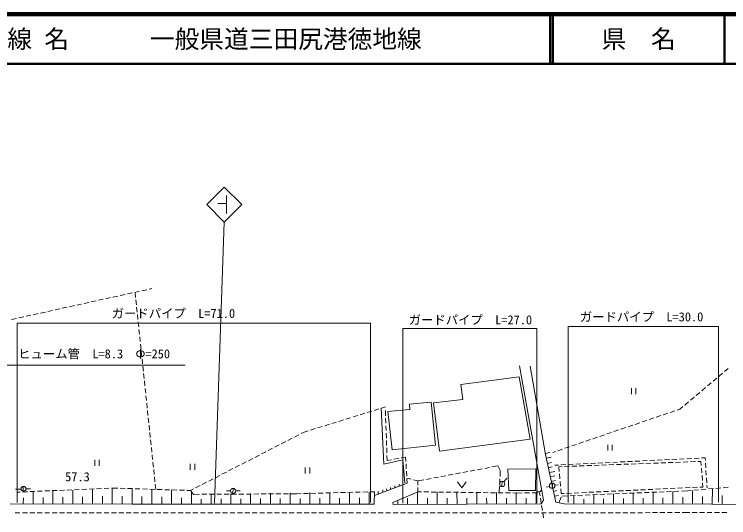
# Model space of a CAD drawing. Units: millimetres, scale not verified. Extents: x 40000 to 680000, y 20000 to 380000.
# Drawn here: x 189286 to 333853, y 278178 to 380000 of the extents above; entities that cross this region are included whole.
import ezdxf
from ezdxf.enums import TextEntityAlignment as Align

# ---------------------------------------------------------------- set-up
doc = ezdxf.new("R2010")
doc.units = ezdxf.units.MM
doc.header["$LTSCALE"] = 1000
for name, color, linetype, lineweight in [('M-BGD', 7, 'Continuous', 13), ('M-STR-HTXT', 7, 'Continuous', 13), ('M-STR-STRC', 7, 'Continuous', 13), ('M-TTL', 2, 'Continuous', 140), ('M-TTL-LINE', 7, 'Continuous', 50)]:
    doc.layers.add(name, color=color, linetype=linetype, lineweight=lineweight)
doc.layers.add('M-TTL-TXT', color=7, linetype='Continuous')
doc.styles.add('ＭＳ ゴシック', font='')
doc.styles.get('ＭＳ ゴシック').set_extended_font_data('MS Gothic')

msp = doc.modelspace()

# ---------------------------------------------------------------- linework, layer by layer
at = {"layer": 'M-BGD'}
for p, q in [((213648, 323760), (214625, 323975)), ((215113, 324083), (216090, 324298)), ((216578, 324405), (217132, 324528)), ((207788, 322470), (208765, 322685)), ((209253, 322793), (210230, 323008)), ((210718, 323115), (211695, 323330)), ((212183, 323438), (213160, 323653)), ((213834, 322737), (213724, 323777)), ((200464, 320858), (201440, 321073)), ((201929, 321180), (202905, 321395)), ((203394, 321503), (204370, 321718)), ((204859, 321825), (205835, 322040)), ((206324, 322148), (207300, 322363)), ((213990, 321245), (213886, 322240)), ((194604, 319568), (195581, 319783)), ((196069, 319890), (197046, 320105)), ((197534, 320213), (198511, 320428)), ((198999, 320535), (199976, 320750)), ((214147, 319753), (214043, 320748)), ((188745, 318278), (189721, 318493)), ((190209, 318600), (191186, 318815)), ((191674, 318923), (192651, 319138)), ((193139, 319245), (194116, 319460)), ((214304, 318262), (214199, 319256)), ((214461, 316770), (214356, 317764)), ((214618, 315278), (214513, 316272)), ((214774, 313786), (214670, 314781)), ((214931, 312294), (214827, 313289)), ((215088, 310803), (214983, 311797)), ((215245, 309311), (215140, 310305)), ((215402, 307819), (215297, 308814)), ((332980, 307717), (333746, 308360)), ((215558, 306327), (215454, 307322)), ((331832, 306752), (332598, 307395)), ((215715, 304835), (215611, 305830)), ((329536, 304821), (330301, 305465)), ((330684, 305786), (331449, 306430)), ((215872, 303344), (215768, 304338)), ((314189, 304364), (314189, 303164)), ((315089, 303164), (315089, 304364)), ((328387, 303856), (329153, 304500)), ((216029, 301852), (215924, 302846)), ((326091, 301926), (326856, 302569)), ((327239, 302891), (328005, 303534)), ((216186, 300360), (216081, 301355)), ((324942, 300961), (325708, 301604)), ((216343, 298868), (216238, 299863)), ((259263, 298994), (260219, 299289)), ((260697, 299437), (261652, 299731)), ((262130, 299879), (263085, 300174)), ((263563, 300321), (264385, 300575)), ((264378, 299834), (264415, 298783)), ((320574, 298992), (321520, 299315)), ((321993, 299476), (322940, 299799)), ((323413, 299961), (323985, 300156)), ((323985, 300156), (324560, 300639)), ((216499, 297377), (216395, 298371)), ((254964, 297667), (255919, 297962)), ((256397, 298109), (257352, 298404)), ((257830, 298552), (258786, 298847)), ((264433, 298283), (264468, 297284)), ((316315, 297539), (317261, 297862)), ((317734, 298023), (318681, 298346)), ((319154, 298508), (320100, 298831)), ((216656, 295885), (216552, 296879)), ((250664, 296340), (251619, 296635)), ((252097, 296782), (253052, 297077)), ((253530, 297224), (254486, 297519)), ((264486, 296784), (264521, 295785)), ((312056, 296086), (313002, 296409)), ((313475, 296570), (314422, 296893)), ((314895, 297055), (315842, 297378)), ((216813, 294393), (216708, 295388)), ((245992, 294499), (246881, 294957)), ((247326, 295185), (247931, 295496)), ((247931, 295496), (248753, 295750)), ((249230, 295897), (250186, 296192)), ((264539, 295285), (264574, 294285)), ((307797, 294633), (308743, 294956)), ((309216, 295117), (310163, 295440)), ((310636, 295602), (311583, 295925)), ((216970, 292901), (216865, 293896)), ((243323, 293128), (244213, 293585)), ((244657, 293814), (245547, 294271)), ((264591, 293786), (264627, 292786)), ((303538, 293180), (304484, 293503)), ((304958, 293664), (305904, 293987)), ((306377, 294149), (307324, 294471)), ((217127, 291409), (217022, 292404)), ((240655, 291757), (241544, 292214)), ((241989, 292442), (242879, 292900)), ((264644, 292287), (264680, 291287)), ((299279, 291727), (300225, 292050)), ((300699, 292211), (301645, 292534)), ((302118, 292696), (303065, 293018)), ((309382, 292948), (309382, 291748)), ((310282, 291748), (310282, 292948)), ((217283, 289918), (217179, 290912)), ((237987, 290385), (238876, 290843)), ((239321, 291071), (240210, 291528)), ((264697, 290788), (264734, 289736)), ((296729, 291169), (297649, 291366)), ((298234, 291370), (298806, 291565)), ((205595, 289884), (205595, 288684)), ((206495, 288684), (206495, 289884)), ((217440, 288426), (217336, 289420)), ((235319, 289014), (236208, 289471)), ((236653, 289700), (237542, 290157)), ((264734, 289736), (265622, 289898)), ((266114, 289988), (267097, 290167)), ((267589, 290257), (268477, 290419)), ((268477, 290419), (268526, 289555)), ((296930, 290233), (297893, 290440)), ((297160, 289160), (297998, 289340)), ((305889, 289154), (306887, 289203)), ((307387, 289227), (308386, 289277)), ((308885, 289301), (309884, 289350)), ((310383, 289375), (311382, 289424)), ((311881, 289448), (312880, 289498)), ((313379, 289522), (314378, 289571)), ((314878, 289596), (315876, 289645)), ((316376, 289669), (317375, 289718)), ((318114, 289186), (317115, 289149)), ((317874, 289743), (318873, 289792)), ((319613, 289241), (318614, 289204)), ((319372, 289817), (320371, 289866)), ((321112, 289296), (320113, 289260)), ((320870, 289890), (321869, 289939)), ((322611, 289352), (321612, 289315)), ((322369, 289964), (323367, 290013)), ((324110, 289407), (323111, 289370)), ((323867, 290038), (324866, 290087)), ((325609, 289462), (324610, 289425)), ((325365, 290111), (326364, 290160)), ((327108, 289517), (326109, 289480)), ((326863, 290185), (327862, 290234)), ((328241, 289559), (327608, 289536)), ((328304, 288718), (328241, 289559)), ((328361, 290259), (329088, 290294)), ((329088, 290294), (329123, 289749)), ((329154, 289250), (329218, 288252)), ((217597, 286934), (217492, 287929)), ((224897, 289093), (224897, 287893)), ((225797, 287893), (225797, 289093)), ((232650, 287643), (233540, 288100)), ((233984, 288329), (234874, 288786)), ((248174, 288336), (248174, 287136)), ((249074, 287136), (249074, 288336)), ((268554, 289056), (268611, 288057)), ((281522, 287601), (282504, 287787)), ((282996, 287880), (283978, 288066)), ((284470, 288159), (285452, 288344)), ((285943, 288437), (287159, 288667)), ((287159, 288667), (287634, 287716)), ((287634, 287716), (287577, 286517)), ((297350, 288276), (298147, 288447)), ((298669, 288799), (299396, 288835)), ((300126, 288524), (299493, 288500)), ((299493, 288500), (299575, 287519)), ((299896, 288859), (300895, 288908)), ((301625, 288579), (300626, 288542)), ((301394, 288933), (302393, 288982)), ((303124, 288634), (302125, 288597)), ((302892, 289006), (303891, 289056)), ((304623, 288689), (303624, 288652)), ((304390, 289080), (305389, 289129)), ((306122, 288744), (305123, 288708)), ((307621, 288800), (306622, 288763)), ((309120, 288855), (308121, 288818)), ((310619, 288910), (309620, 288873)), ((312118, 288965), (311119, 288928)), ((313617, 289020), (312618, 288984)), ((315116, 289076), (314117, 289039)), ((316615, 289131), (315616, 289094)), ((328415, 287222), (328341, 288220)), ((329249, 287753), (329312, 286755)), ((217754, 285442), (217649, 286437)), ((229982, 286272), (230872, 286729)), ((231316, 286957), (232206, 287414)), ((268639, 287558), (268696, 286560)), ((274152, 286209), (275135, 286394)), ((275626, 286487), (276609, 286673)), ((277100, 286766), (278083, 286951)), ((278574, 287044), (279556, 287230)), ((280048, 287323), (281030, 287509)), ((297555, 287321), (298652, 287556)), ((297738, 286469), (298652, 286665)), ((299616, 287020), (299699, 286024)), ((328526, 285727), (328452, 286724)), ((329344, 286256), (329407, 285258)), ((217915, 283905), (217806, 284945)), ((227314, 284900), (228203, 285357)), ((228648, 285586), (229537, 286043)), ((262157, 282675), (268773, 285196)), ((267161, 284582), (267161, 284995)), ((268717, 286195), (269602, 285964)), ((268724, 286060), (268773, 285196)), ((270086, 285838), (270972, 285608)), ((270972, 285608), (272187, 285837)), ((270972, 285608), (270972, 284759)), ((272678, 285930), (273661, 286116)), ((287554, 286018), (287506, 285019)), ((287979, 285556), (287961, 284478)), ((288408, 285473), (288940, 286150)), ((297945, 285508), (298771, 285685)), ((298180, 285194), (298123, 284084)), ((298679, 284734), (299357, 284858)), ((299741, 285526), (299824, 284529)), ((328625, 284387), (328563, 285228)), ((190555, 283983), (189538, 283983)), ((190457, 283373), (189883, 283348)), ((191956, 283436), (190957, 283394)), ((191073, 284516), (191095, 283551)), ((191747, 284035), (192590, 284035)), ((193455, 283500), (192455, 283457)), ((193116, 280974), (193118, 283465)), ((194953, 283563), (193954, 283521)), ((196452, 283627), (195453, 283584)), ((197951, 283690), (196951, 283648)), ((197116, 280971), (197118, 283609)), ((199449, 283754), (198450, 283711)), ((200948, 283817), (199949, 283775)), ((201116, 280967), (201118, 283754)), ((202446, 283880), (201447, 283838)), ((203945, 283944), (202946, 283902)), ((205444, 284007), (204445, 283965)), ((205116, 280963), (205118, 283898)), ((206942, 284071), (205943, 284029)), ((208441, 284134), (207442, 284092)), ((209515, 284180), (208941, 284156)), ((209116, 280960), (209119, 284042)), ((210226, 284157), (209515, 284180)), ((211726, 284108), (210726, 284140)), ((213225, 284058), (212225, 284091)), ((213116, 280956), (213119, 284062)), ((214724, 284009), (213724, 284042)), ((216223, 283960), (215224, 283993)), ((217722, 283911), (216723, 283944)), ((217116, 280953), (217118, 283931)), ((219222, 283862), (218222, 283895)), ((220721, 283813), (219721, 283846)), ((221116, 280949), (221118, 283800)), ((222220, 283764), (221220, 283796)), ((223719, 283715), (222720, 283747)), ((224930, 283675), (224219, 283698)), ((224930, 283675), (225535, 283986)), ((225554, 282903), (224930, 283675)), ((225116, 280946), (225118, 283442)), ((225980, 284215), (226869, 284672)), ((233034, 283612), (232256, 283582)), ((233587, 284139), (233531, 283073)), ((234102, 283588), (234983, 283588)), ((257116, 280917), (257118, 283364)), ((259303, 283362), (258303, 283335)), ((260802, 283401), (259802, 283375)), ((261116, 280914), (261118, 283422)), ((262175, 283437), (261302, 283414)), ((262921, 282966), (262898, 283563)), ((263878, 283331), (263876, 283842)), ((264654, 283626), (264575, 284034)), ((265409, 283914), (265414, 284314)), ((266282, 284247), (266305, 284611)), ((270876, 280891), (270866, 283365)), ((270972, 284259), (270972, 283410)), ((270972, 283410), (271672, 283401)), ((272172, 283395), (273172, 283383)), ((273672, 283377), (274672, 283365)), ((274876, 280908), (274866, 283381)), ((275172, 283359), (276172, 283348)), ((278876, 280925), (278866, 283352)), ((287483, 284520), (287426, 283321)), ((297588, 284517), (296987, 284374)), ((298374, 283510), (299097, 283665)), ((299865, 284031), (299947, 283049)), ((305546, 283310), (306545, 283357)), ((307044, 283380), (308043, 283427)), ((308542, 283450), (309541, 283497)), ((310041, 283520), (311040, 283567)), ((311539, 283590), (312538, 283637)), ((313038, 283660), (314036, 283707)), ((314536, 283730), (315535, 283777)), ((316034, 283800), (317033, 283846)), ((317533, 283870), (318532, 283916)), ((318281, 283314), (319280, 283355)), ((319031, 283940), (320030, 283986)), ((319779, 283376), (320779, 283417)), ((320529, 284010), (321528, 284056)), ((321278, 283438), (322277, 283479)), ((322028, 284080), (323027, 284126)), ((322538, 280952), (322543, 283490)), ((322777, 283500), (323776, 283541)), ((323526, 284149), (324525, 284196)), ((324276, 283562), (325499, 283613)), ((325025, 284219), (326023, 284266)), ((325499, 283613), (326266, 283680)), ((326523, 284289), (327522, 284336)), ((326538, 280944), (326543, 283704)), ((326764, 283723), (327761, 283811)), ((328021, 284359), (328625, 284387)), ((328259, 283854), (329255, 283941)), ((329438, 284759), (329473, 284214)), ((329753, 283985), (330749, 284072)), ((330538, 280936), (330544, 284054)), ((331247, 284116), (332243, 284203)), ((332742, 284246), (333738, 284334)), ((191116, 280976), (191117, 282221)), ((195116, 280972), (195117, 282292)), ((199116, 280969), (199117, 282362)), ((203116, 280965), (203117, 282433)), ((207116, 280962), (207117, 282503)), ((211116, 280958), (211117, 282511)), ((215116, 280955), (215117, 282444)), ((219116, 280951), (219117, 282376)), ((223116, 280947), (223117, 282196)), ((226744, 282910), (225554, 282903)), ((227116, 280944), (227117, 281950)), ((228244, 282918), (227244, 282912)), ((229744, 282927), (228744, 282921)), ((229116, 280942), (229118, 282955)), ((231244, 282935), (230244, 282929)), ((231116, 280940), (231117, 281978)), ((232744, 282944), (231744, 282938)), ((233116, 280939), (233118, 283013)), ((234244, 282952), (233244, 282947)), ((235744, 282961), (234744, 282955)), ((235116, 280937), (235117, 282005)), ((237244, 282969), (236244, 282964)), ((237116, 280935), (237118, 283072)), ((238744, 282978), (237744, 282972)), ((239116, 280933), (239117, 282032)), ((240244, 282986), (239244, 282981)), ((241744, 282995), (240744, 282989)), ((241116, 280931), (241118, 283130)), ((243244, 283003), (242244, 282998)), ((243116, 280930), (243117, 282060)), ((244744, 283012), (243744, 283006)), ((245116, 280928), (245118, 283188)), ((246434, 283022), (245244, 283015)), ((247307, 283045), (246434, 283022)), ((247116, 280926), (247117, 282087)), ((248806, 283084), (247807, 283058)), ((249116, 280924), (249118, 283247)), ((250306, 283124), (249306, 283097)), ((251805, 283163), (250806, 283137)), ((251116, 280923), (251117, 282115)), ((253305, 283203), (252305, 283177)), ((253116, 280921), (253118, 283305)), ((254804, 283243), (253805, 283216)), ((255116, 280919), (255117, 282142)), ((256304, 283282), (255304, 283256)), ((257803, 283322), (256804, 283295)), ((259116, 280915), (259117, 282170)), ((268876, 280883), (268871, 282120)), ((272876, 280900), (272871, 282136)), ((276672, 283342), (277672, 283330)), ((276876, 280917), (276871, 282130)), ((278172, 283324), (279172, 283312)), ((279672, 283306), (280672, 283294)), ((280876, 280934), (280871, 282124)), ((281171, 283288), (282171, 283276)), ((282671, 283270), (283671, 283258)), ((282876, 280942), (282866, 283322)), ((284171, 283252), (285171, 283240)), ((284876, 280951), (284871, 282118)), ((285671, 283234), (286671, 283222)), ((286876, 280959), (286866, 283293)), ((287171, 283216), (288171, 283204)), ((288671, 283198), (289671, 283186)), ((288876, 280968), (288871, 282111)), ((290171, 283180), (290871, 283172)), ((290876, 280976), (290866, 283264)), ((290871, 283172), (292054, 283188)), ((292554, 283195), (293554, 283209)), ((292876, 280985), (292871, 282105)), ((294054, 283215), (295237, 283231)), ((294876, 280993), (294866, 283234)), ((295681, 282622), (295588, 283207)), ((295917, 281141), (295760, 282128)), ((298588, 282512), (299395, 282685)), ((299459, 281188), (299943, 282324)), ((299947, 283049), (300551, 283077)), ((300072, 282561), (301295, 282612)), ((301051, 283101), (302050, 283147)), ((301795, 282632), (302794, 282674)), ((302538, 280992), (302541, 282663)), ((302549, 283171), (303548, 283217)), ((303293, 282694), (304293, 282736)), ((304047, 283241), (305046, 283287)), ((304538, 280988), (304540, 281910)), ((304792, 282756), (305791, 282798)), ((306291, 282818), (307290, 282860)), ((306538, 280984), (306542, 282829)), ((307790, 282880), (308789, 282922)), ((308538, 280980), (308540, 281989)), ((309288, 282942), (310288, 282984)), ((310538, 280976), (310542, 282994)), ((310787, 283004), (311786, 283046)), ((312286, 283066), (313285, 283108)), ((312538, 280972), (312540, 282068)), ((313785, 283128), (314784, 283170)), ((314538, 280968), (314542, 283160)), ((315283, 283190), (316282, 283232)), ((316538, 280964), (316540, 282146)), ((316782, 283252), (317781, 283294)), ((318538, 280960), (318543, 283325)), ((320538, 280956), (320540, 282225)), ((324538, 280948), (324541, 282328)), ((328538, 280940), (328541, 282499)), ((332538, 280932), (332541, 282670)), ((266876, 280874), (266873, 281666)), ((296153, 279660), (295996, 280647)), ((189440, 279158), (190440, 279158)), ((190940, 279159), (191940, 279159)), ((192440, 279159), (193440, 279159)), ((193940, 279159), (194940, 279160)), ((195440, 279160), (196440, 279160)), ((196940, 279160), (197940, 279161)), ((198440, 279161), (199440, 279161)), ((199940, 279161), (200940, 279162)), ((201440, 279162), (202440, 279162)), ((202940, 279162), (203940, 279163)), ((204440, 279163), (205440, 279163)), ((205940, 279163), (206940, 279163)), ((207440, 279164), (208440, 279164)), ((208940, 279164), (209940, 279164)), ((210440, 279165), (211440, 279165)), ((211940, 279165), (212940, 279165)), ((213440, 279165), (214440, 279166)), ((214940, 279166), (215940, 279166)), ((216440, 279166), (217440, 279167)), ((217940, 279167), (218940, 279167)), ((219440, 279167), (220440, 279168)), ((220940, 279168), (221940, 279168)), ((222440, 279168), (223440, 279169)), ((223940, 279169), (224940, 279169)), ((225440, 279169), (226440, 279169)), ((226940, 279170), (227940, 279170)), ((228440, 279170), (229440, 279170)), ((229940, 279171), (230940, 279171)), ((231440, 279171), (232440, 279171)), ((232940, 279171), (233940, 279172)), ((234440, 279172), (235440, 279172)), ((235940, 279172), (236940, 279173)), ((237440, 279173), (238440, 279173)), ((238940, 279173), (239940, 279174)), ((240440, 279174), (241440, 279174)), ((241940, 279174), (242940, 279175)), ((243440, 279175), (244440, 279175)), ((244940, 279175), (245940, 279175)), ((246440, 279176), (247440, 279176)), ((247940, 279176), (248940, 279176)), ((249440, 279177), (250440, 279177)), ((250940, 279177), (251940, 279177)), ((252440, 279177), (253440, 279178)), ((253940, 279178), (254940, 279178)), ((255440, 279178), (256440, 279179)), ((256940, 279179), (257940, 279179)), ((258440, 279179), (259440, 279180)), ((259940, 279180), (260940, 279180)), ((261440, 279180), (262440, 279181)), ((262940, 279181), (263940, 279181)), ((264440, 279181), (265440, 279181)), ((265940, 279182), (266940, 279182)), ((267440, 279182), (268440, 279182)), ((268940, 279183), (269940, 279183)), ((270440, 279183), (271440, 279183)), ((271940, 279183), (272940, 279184)), ((273440, 279184), (274440, 279184)), ((274940, 279184), (275940, 279185)), ((276440, 279185), (277440, 279185)), ((277940, 279185), (278940, 279186)), ((279440, 279186), (280440, 279186)), ((280940, 279186), (281940, 279187)), ((282440, 279187), (283440, 279187)), ((283940, 279187), (284940, 279187)), ((285440, 279188), (286440, 279188)), ((286940, 279188), (287940, 279188)), ((288440, 279189), (289440, 279189)), ((289940, 279189), (290940, 279189)), ((291440, 279189), (292440, 279190)), ((292940, 279190), (293940, 279190)), ((294440, 279190), (295440, 279191)), ((295940, 279191), (296940, 279191)), ((296389, 278178), (296232, 279166)), ((297440, 279191), (298440, 279192)), ((298940, 279192), (299940, 279192)), ((300440, 279192), (301440, 279193)), ((301940, 279193), (302940, 279193)), ((303440, 279193), (304440, 279193)), ((304940, 279194), (305940, 279194)), ((306440, 279194), (307440, 279194)), ((307940, 279195), (308940, 279195)), ((309440, 279195), (310440, 279195)), ((310940, 279195), (311940, 279196)), ((312440, 279196), (313440, 279196)), ((313940, 279196), (314940, 279197)), ((315440, 279197), (316440, 279197)), ((316940, 279197), (317940, 279198)), ((318440, 279198), (319440, 279198)), ((319940, 279198), (320940, 279199)), ((321440, 279199), (322440, 279199)), ((322940, 279199), (323940, 279199)), ((324440, 279200), (325128, 279200)), ((325128, 279200), (325960, 279200)), ((326460, 279200), (327460, 279201)), ((327960, 279201), (328960, 279202)), ((329460, 279202), (330460, 279202)), ((330960, 279203), (331960, 279203)), ((332460, 279203), (333460, 279204))]:
    msp.add_line(p, q, dxfattribs=at)
for points in [[(265975, 280871), (295876, 280998), (296359, 281696), (291506, 308915)], [(293672, 308859), (296771, 290975), (298850, 281293), (300572, 280996), (330422, 280937), (367501, 280859), (399916, 280806)], [(263552, 300318), (264081, 289028), (267912, 289889), (268328, 285226)], [(188433, 280978), (213168, 280913), (238741, 280913), (262116, 280913), (262175, 283437)], [(265975, 280871), (265872, 281241), (270972, 283410)]]:
    msp.add_lwpolyline(points, dxfattribs=at)
for points in [[(274141, 301402), (275299, 291631), (293684, 294036), (291465, 306701), (279672, 305129), (280022, 302071)], [(264844, 299650), (269359, 300066), (269240, 301165), (273666, 301521), (274527, 292848), (265735, 291928)], [(289161, 287983), (289340, 283647), (294775, 283706), (294805, 288042)]]:
    msp.add_lwpolyline(points, close=True, dxfattribs=at)
for centre, radius in [((288013, 285016), 541), ((298131, 284640), 556), ((191151, 284035), 487), ((233568, 283606), 534)]:
    msp.add_circle(centre, radius, dxfattribs=at)
msp.add_arc((295455, 283915), 499, 203.43968, 337.00447, dxfattribs=at)
at = {"layer": 'M-STR-HTXT'}
for p, q in [((189871, 281253), (189871, 317506)), ((278941, 285433), (279841, 284233)), ((279841, 284233), (280741, 285433))]:
    msp.add_line(p, q, dxfattribs=at)
for points in [[(189871, 317506), (261338, 317506), (261338, 281253)], [(301339, 281275), (301339, 316875), (331763, 316875), (331763, 281304)], [(267936, 281146), (267936, 316418), (295059, 316418), (295059, 281210)], [(183322, 279156), (187739, 309006), (223891, 309006)]]:
    msp.add_lwpolyline(points, dxfattribs=at)
at = {"layer": 'M-STR-STRC'}
for p, q in [((228238, 341508), (231773, 345043)), ((231773, 345043), (235309, 341508)), ((232221, 343358), (232221, 339714)), ((231773, 337972), (228238, 341508)), ((232221, 341702), (230470, 341702)), ((235309, 341508), (231773, 337972)), ((229824, 281131), (231773, 337972))]:
    msp.add_line(p, q, dxfattribs=at)
at = {"layer": 'M-TTL'}
msp.add_line((680000, 380000), (40000, 380000), dxfattribs=at)
at = {"layer": 'M-TTL-LINE'}
for p, q in [((297750, 380000), (297750, 370000)), ((298250, 380000), (298250, 370000)), ((333000, 380000), (333000, 370000)), ((40000, 370000), (680000, 370000))]:
    msp.add_line(p, q, dxfattribs=at)

# ---------------------------------------------------------------- texts
at = {"layer": 'M-BGD', "style": 'ＭＳ ゴシック'}
msp.add_text('57.3', height=1833, dxfattribs=at).set_placement((202067, 284992), align=Align.BOTTOM_CENTER)
at = {"layer": 'M-STR-HTXT', "style": 'ＭＳ ゴシック'}
for s, p in [('ガードパイプ\u3000L=71.0', (221482, 318039)), ('ガードパイプ\u3000L=30.0', (316220, 317339)), ('ガードパイプ\u3000L=27.0', (281582, 316733)), ('ヒューム管\u3000L=8.3\u3000Φ=250', (205439, 309856))]:
    msp.add_text(s, height=1833, dxfattribs=at).set_placement(p, align=Align.BOTTOM_CENTER)
at = {"layer": 'M-TTL-TXT', "style": 'ＭＳ ゴシック'}
for s, p in [('路 線 名', (180380, 375000)), ('一般県道三田尻港徳地線', (216734, 375000))]:
    msp.add_text(s, height=3666, dxfattribs=at).set_placement(p, align=Align.MIDDLE_LEFT)
msp.add_text('県\u3000名', height=3666, dxfattribs=at).set_placement((315625, 375000), align=Align.MIDDLE_CENTER)

doc.saveas('drawing.dxf')
